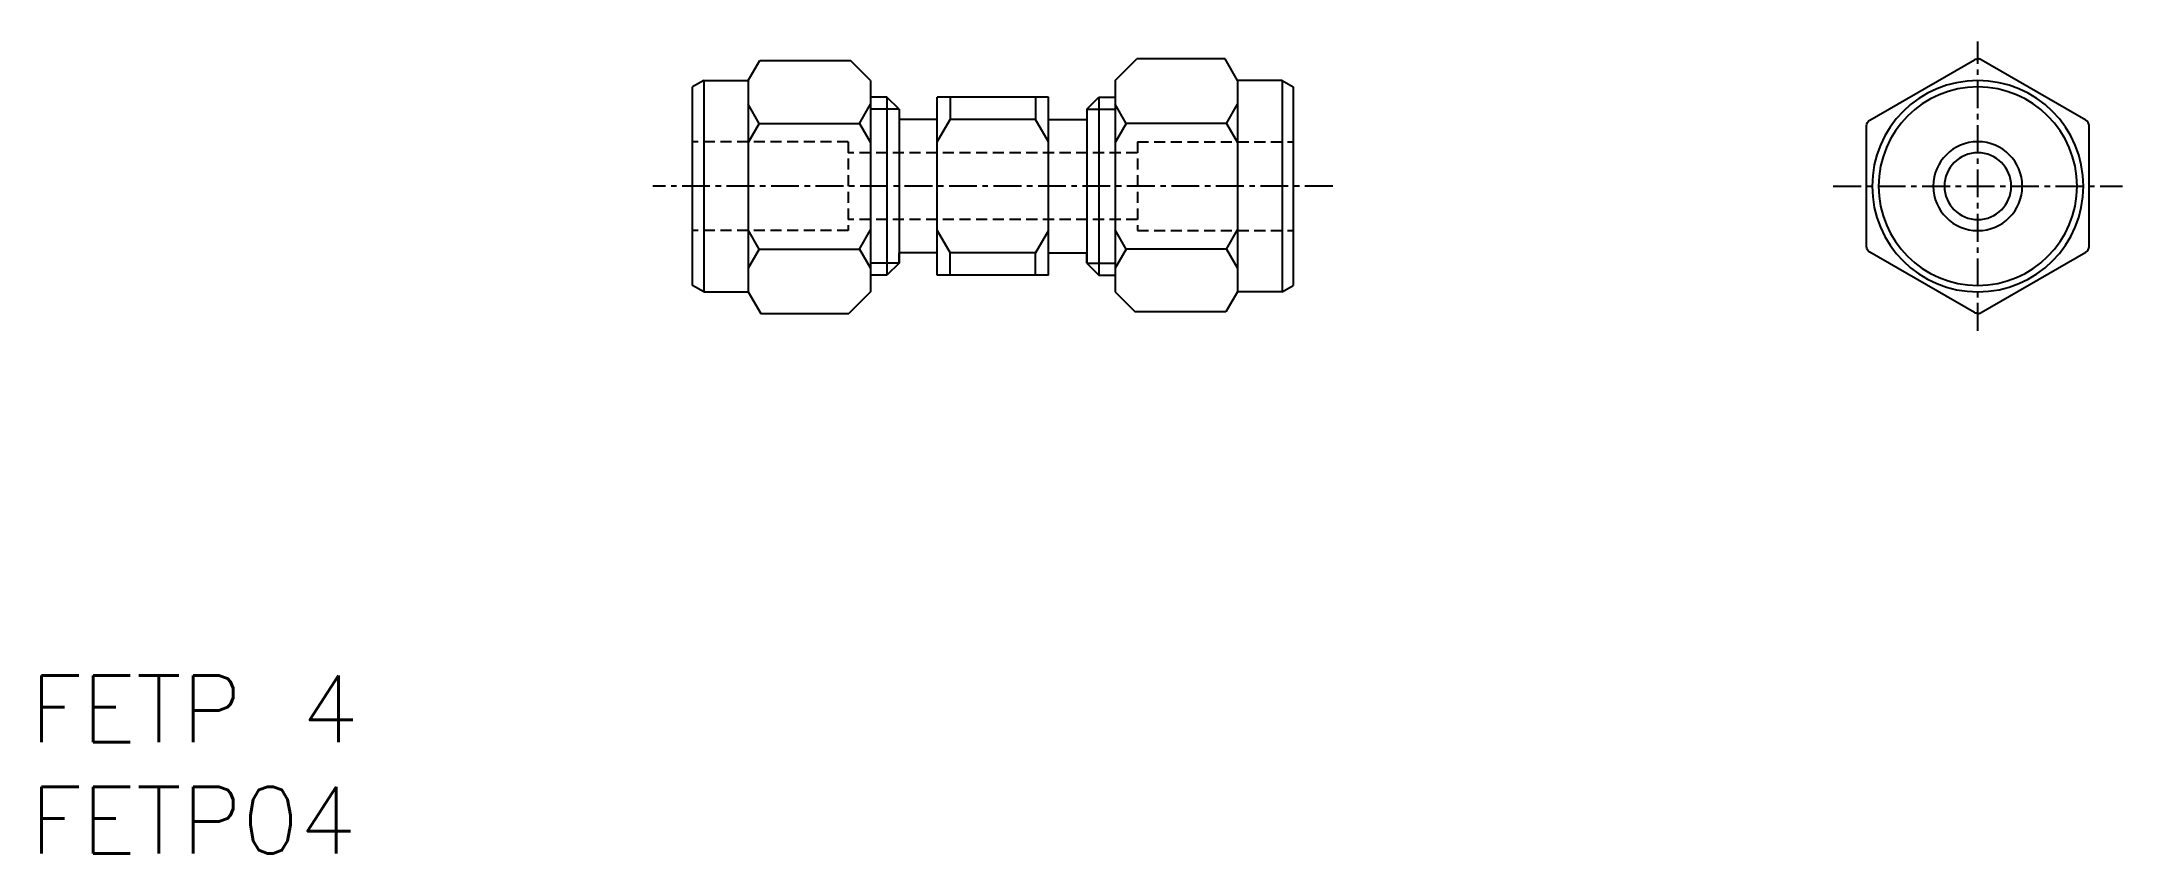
# Model space of a CAD drawing. Extents: x 0.5 to 94.1, y 0 to 36.5.
import ezdxf

# ---------------------------------------------------------------- set-up
doc = ezdxf.new("R2010")
doc.units = 0
doc.linetypes.add('CENTER', pattern=[2, 1.25, -0.25, 0.25, -0.25])
doc.linetypes.add('DASHED', pattern=[0.75, 0.5, -0.25])
doc.layers.get('0').update_dxf_attribs({"linetype": 'CONTINUOUS'})
doc.layers.add('CENTER', color=1, linetype='CENTER')
doc.styles.get("Standard").update_dxf_attribs({"font": 'txt.shx'})

# ---------------------------------------------------------------- blocks, each defined once
blk = doc.blocks.new('*U8')
at = {"color": 7, "linetype": 'CONTINUOUS'}
blk.add_text('FETP04', height=3, dxfattribs=at).set_placement((0, 0))
blk = doc.blocks.new('*U9')
at = {"color": 7, "linetype": 'CONTINUOUS'}
blk.add_text('FETP 4', height=3, dxfattribs=at).set_placement((0, 5))

msp = doc.modelspace()

# ---------------------------------------------------------------- linework, layer by layer
at = {"color": 7, "linetype": 'CONTINUOUS'}
for p, q in [((32.28, 34.75), (32.799, 35.65)), ((32.799, 35.65), (36.88, 35.65)), ((37.78, 34.75), (36.88, 35.65)), ((48.78, 34.75), (49.757, 35.727)), ((53.716, 35.727), (49.757, 35.727)), ((54.28, 34.75), (53.716, 35.727)), ((30.28, 34.75), (29.78, 34.461)), ((30.28, 34.75), (30.28, 25.25)), ((30.28, 34.75), (32.28, 34.75)), ((32.28, 34.75), (32.28, 25.25)), ((37.78, 34.75), (37.78, 25.25)), ((48.78, 34.75), (48.78, 25.25)), ((54.28, 34.75), (54.28, 25.25)), ((56.28, 34.75), (54.28, 34.75)), ((56.28, 34.75), (56.28, 25.25)), ((56.28, 34.75), (56.78, 34.461)), ((29.78, 25.539), (29.78, 34.461)), ((32.78, 32.825), (32.28, 33.691)), ((37.28, 32.825), (37.78, 33.691)), ((38.518, 34), (37.78, 34)), ((38.518, 34), (38.518, 26)), ((39.06, 33.458), (38.518, 34)), ((45.78, 34), (40.78, 34)), ((40.78, 26), (40.78, 34)), ((41.357, 34), (41.357, 33)), ((45.202, 34), (45.202, 33)), ((45.78, 26), (45.78, 34)), ((47.5, 33.458), (48.042, 34)), ((48.042, 34), (48.042, 26)), ((48.042, 34), (48.78, 34)), ((49.28, 32.825), (48.78, 33.691)), ((53.78, 32.825), (54.28, 33.691)), ((56.78, 34.461), (56.78, 25.539)), ((32.78, 32.825), (32.28, 31.959)), ((32.78, 32.825), (37.28, 32.825)), ((37.28, 32.825), (37.78, 31.959)), ((39.06, 33.458), (39.06, 33)), ((39.06, 33), (39.06, 26.541)), ((40.78, 33), (39.06, 33)), ((40.78, 32), (41.357, 33)), ((45.202, 33), (41.357, 33)), ((45.78, 32), (45.202, 33)), ((45.78, 33), (47.5, 33)), ((47.5, 33.458), (47.5, 33)), ((47.5, 33), (47.5, 26.541)), ((49.28, 32.825), (48.78, 31.959)), ((53.78, 32.825), (49.28, 32.825)), ((53.78, 32.825), (54.28, 31.959)), ((32.78, 27.175), (32.28, 28.041)), ((32.78, 27.175), (32.28, 26.309)), ((32.78, 27.175), (37.28, 27.175)), ((37.28, 27.175), (37.78, 28.041)), ((37.28, 27.175), (37.78, 26.309)), ((40.78, 28), (41.357, 27)), ((45.78, 28), (45.202, 27)), ((49.28, 27.175), (48.78, 28.041)), ((49.28, 27.175), (48.78, 26.309)), ((53.78, 27.175), (49.28, 27.175)), ((53.78, 27.175), (54.28, 28.041)), ((53.78, 27.175), (54.28, 26.309)), ((39.06, 26.541), (38.518, 26)), ((39.06, 26.541), (39.06, 27)), ((40.78, 27), (39.06, 27)), ((45.202, 27), (41.357, 27)), ((41.357, 26), (41.357, 27)), ((45.202, 26), (45.202, 27)), ((45.78, 27), (47.5, 27)), ((47.5, 26.541), (47.5, 27)), ((47.5, 26.541), (48.042, 26)), ((30.28, 25.25), (29.78, 25.539)), ((38.518, 26), (37.78, 26)), ((45.78, 26), (40.78, 26)), ((48.042, 26), (48.78, 26)), ((56.28, 25.25), (56.78, 25.539)), ((30.28, 25.25), (32.28, 25.25)), ((32.28, 25.25), (32.844, 24.273)), ((37.78, 25.25), (36.803, 24.273)), ((48.78, 25.25), (49.68, 24.35)), ((53.76, 24.35), (49.68, 24.35)), ((54.28, 25.25), (53.76, 24.35)), ((56.28, 25.25), (54.28, 25.25)), ((32.844, 24.273), (36.803, 24.273))]:
    msp.add_line(p, q, dxfattribs=at)
at = {"color": 3, "linetype": 'CONTINUOUS'}
for p, q in [((39.06, 33.458), (37.78, 33.458)), ((47.5, 33.458), (48.78, 33.458)), ((39.06, 26.541), (37.78, 26.541)), ((47.5, 26.541), (48.78, 26.541))]:
    msp.add_line(p, q, dxfattribs=at)
at = {"color": 3, "linetype": 'DASHED'}
for p, q in [((36.78, 32), (29.78, 32)), ((36.78, 32), (36.78, 28)), ((49.78, 32), (49.78, 28)), ((49.78, 32), (56.78, 32)), ((49.78, 31.5), (36.78, 31.5)), ((49.78, 28.5), (36.78, 28.5)), ((36.78, 28), (29.78, 28)), ((49.78, 28), (56.78, 28))]:
    msp.add_line(p, q, dxfattribs=at)
at = {"color": 7, "linetype": 'CONTINUOUS'}
for points in [[(87.56, 24.273, -0.131652), (87.41, 24.313), (82.71, 27.027, -0.267949), (82.56, 27.286), (82.56, 32.714, -0.267949), (82.71, 32.973), (87.41, 35.687, -0.131652), (87.56, 35.727)], [(87.56, 24.273, 0.131652), (87.71, 24.313), (92.41, 27.027, 0.267949), (92.56, 27.286), (92.56, 32.714, 0.267949), (92.41, 32.973), (87.71, 35.687, 0.131652), (87.56, 35.727)]]:
    msp.add_lwpolyline(points, format="xyb", dxfattribs=at)
for radius, start, end in [(4.75, 90, 270), (4.75, 270, 90), (4.461, 90, 270), (4.461, 270, 90), (2, 90, 270), (2, 270, 90), (1.5, 90, 270), (1.5, 270, 90)]:
    msp.add_arc((87.56, 30), radius, start, end, dxfattribs=at)
at = {"layer": 'CENTER', "color": 1, "linetype": 'CENTER'}
for p, q in [((87.56, 23.5), (87.56, 36.5)), ((58.56, 30), (28, 30)), ((81.06, 30), (94.06, 30))]:
    msp.add_line(p, q, dxfattribs=at)

# ---------------------------------------------------------------- block references
at = {"color": 7, "linetype": 'CONTINUOUS'}
for name in ['*U9', '*U8']:
    msp.add_blockref(name, (0, 0), dxfattribs=at)

doc.saveas('drawing.dxf')
